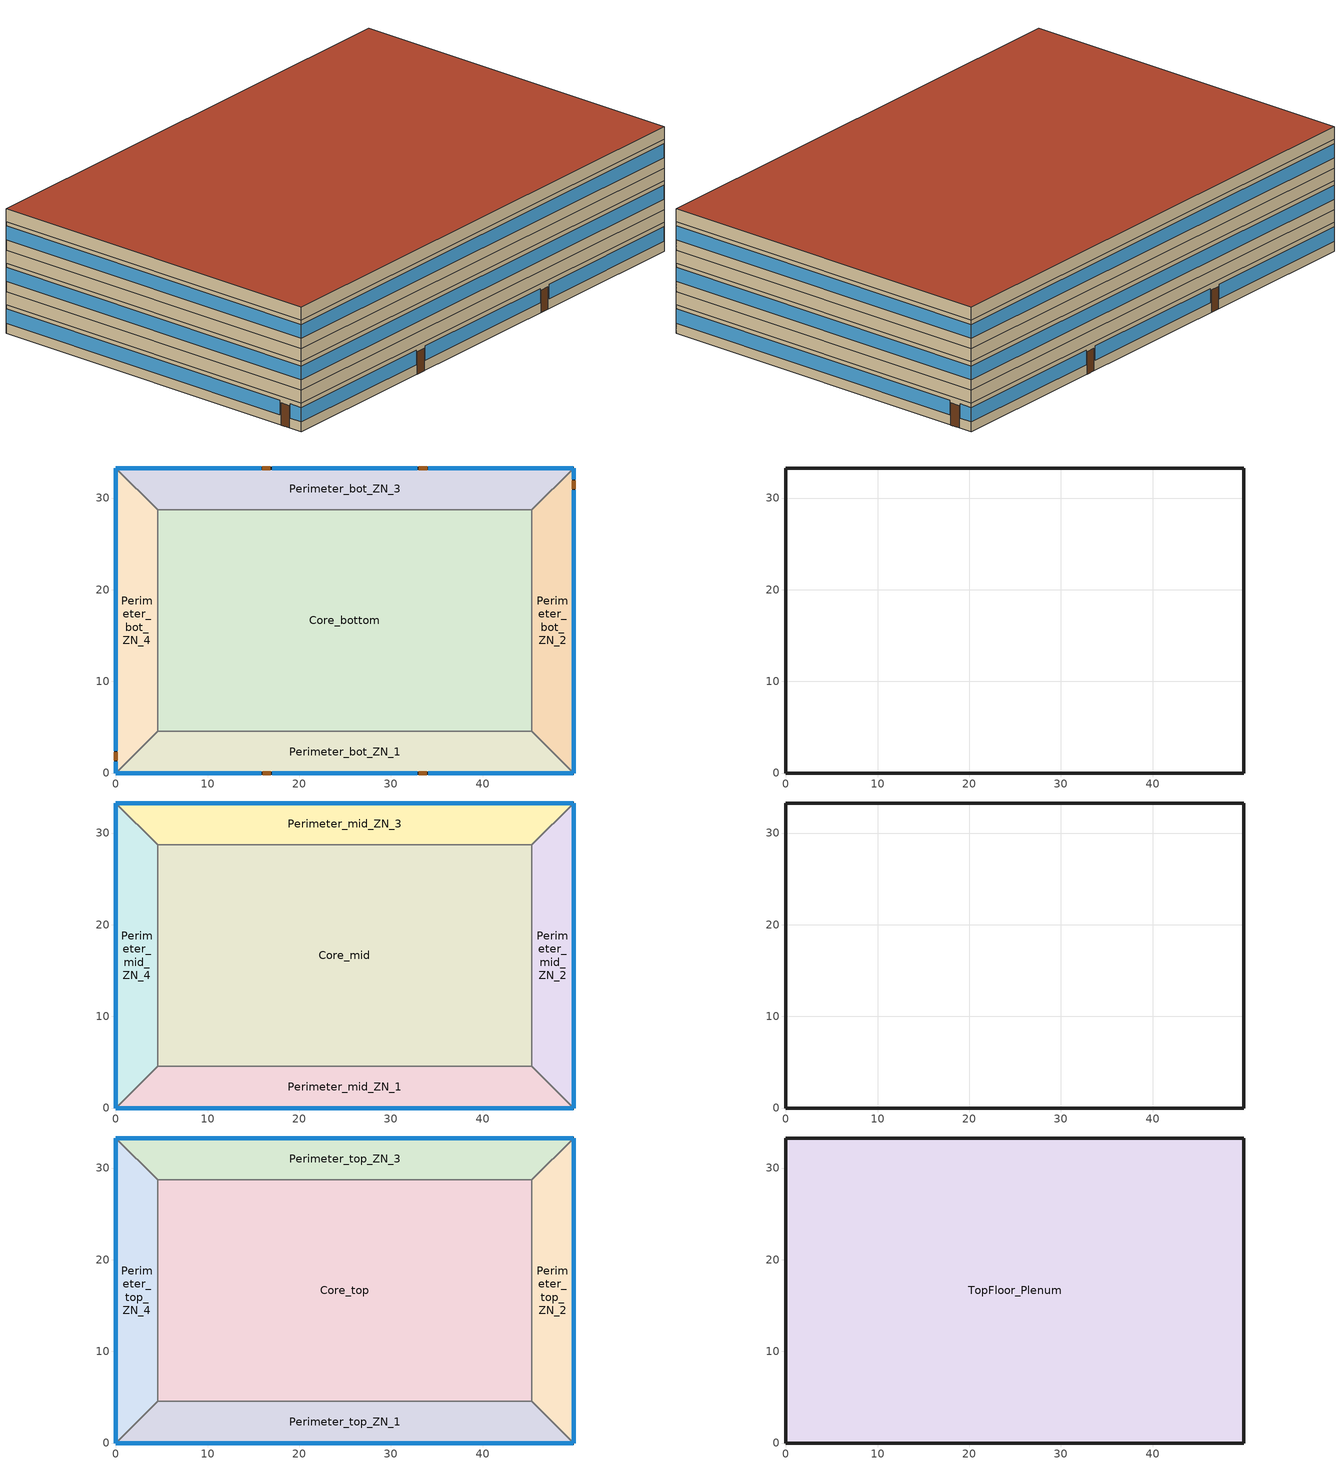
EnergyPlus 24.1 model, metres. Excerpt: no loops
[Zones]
Perimeter_bot_ZN_1
 floor ground (Perimeter_bot_ZN_1_Floor_Ffactor): 0,0 4.57,4.57 45.34,4.57 49.91,0 z0
 wall outside (nonres_ext_wall): 0,0 49.91,0 z0:2.74
 wall to Perimeter_bot_ZN_2 (int_wall): 49.91,0 45.34,4.57 z0:2.74
 window (Window_U_0.36_SHGC_0.38): 0,0 15.82,0 / 17.04,0 32.87,0 / 34.09,0 49.91,0 z0.95:2.33
 door (Swinging Door_con): 15.98,0 16.9,0 / 33.01,0 33.93,0 z0:2.13
 ceiling to FirstFloor_Plenum (DropCeiling): 49.91,0 45.34,4.57 4.57,4.57 0,0 z2.74
Perimeter_bot_ZN_2
 floor ground (Perimeter_bot_ZN_2_Floor_Ffactor): 49.91,0 45.34,4.57 45.34,28.7 49.91,33.27 z0
 wall outside (nonres_ext_wall): 49.91,0 49.91,33.27 z0:2.74
 wall to Perimeter_bot_ZN_3 (int_wall): 49.91,33.27 45.34,28.7 z0:2.74
 window (Window_U_0.36_SHGC_0.38): 49.91,0 49.91,30.84 / 49.91,32.05 49.91,33.27 z0.97:2.33
 door (Swinging Door_con): 49.91,30.99 49.91,31.9 z0:2.13
 ceiling to FirstFloor_Plenum (DropCeiling): 49.91,33.27 45.34,28.7 45.34,4.57 49.91,0 z2.74
Perimeter_bot_ZN_3
 floor ground (Perimeter_bot_ZN_3_Floor_Ffactor): 49.91,33.27 45.34,28.7 4.57,28.7 0,33.27 z0
 wall outside (nonres_ext_wall): 49.91,33.27 0,33.27 z0:2.74
 wall to Perimeter_bot_ZN_4 (int_wall): 0,33.27 4.57,28.7 z0:2.74
 window (Window_U_0.36_SHGC_0.38): 49.91,33.27 34.09,33.27 / 32.87,33.27 17.04,33.27 / 15.82,33.27 0,33.27 z0.95:2.33
 door (Swinging Door_con): 33.94,33.27 33.03,33.27 / 16.84,33.27 15.93,33.27 z0:2.13
 ceiling to FirstFloor_Plenum (DropCeiling): 0,33.27 4.57,28.7 45.34,28.7 49.91,33.27 z2.74
Perimeter_bot_ZN_4
 floor ground (Perimeter_bot_ZN_4_Floor_Ffactor): 0,33.27 4.57,28.7 4.57,4.57 0,0 z0
 wall outside (nonres_ext_wall): 0,33.27 0,0 z0:2.74
 wall to Perimeter_bot_ZN_1 (int_wall): 0,0 4.57,4.57 z0:2.74
 window (Window_U_0.36_SHGC_0.38): 0,33.27 0,2.44 / 0,1.22 0,0 z0.97:2.33
 door (Swinging Door_con): 0,2.28 0,1.37 z0:2.13
 ceiling to FirstFloor_Plenum (DropCeiling): 0,0 4.57,4.57 4.57,28.7 0,33.27 z2.74
Core_bottom
 floor adiabatic (Core_bot_ZN_5_Floor_Ffactor): 45.34,28.7 45.34,4.57 4.57,4.57 4.57,28.7 z0
 wall to Perimeter_bot_ZN_1 (int_wall): 4.57,4.57 45.34,4.57 z0:2.74
 wall to Perimeter_bot_ZN_2 (int_wall): 45.34,4.57 45.34,28.7 z0:2.74
 wall to Perimeter_bot_ZN_3 (int_wall): 45.34,28.7 4.57,28.7 z0:2.74
 wall to Perimeter_bot_ZN_4 (int_wall): 4.57,28.7 4.57,4.57 z0:2.74
 ceiling to FirstFloor_Plenum (DropCeiling): 4.57,28.7 4.57,4.57 45.34,4.57 45.34,28.7 z2.74
FirstFloor_Plenum
 wall outside (nonres_ext_wall): 49.91,33.27 0,33.27 0,0 49.91,0 49.91,33.27 z2.74:3.96
Perimeter_mid_ZN_1
 floor to FirstFloor_Plenum (int_slab_floor): 0,0 4.57,4.57 45.34,4.57 49.91,0 z3.96
 wall outside (nonres_ext_wall): 0,0 49.91,0 z3.96:6.71
 wall to Perimeter_mid_ZN_2 (int_wall): 49.91,0 45.34,4.57 z3.96:6.71
 window (Window_U_0.36_SHGC_0.38): 0,0 49.91,0 z4.98:6.29
 ceiling to MidFloor_Plenum (DropCeiling): 49.91,0 45.34,4.57 4.57,4.57 0,0 z6.71
Perimeter_mid_ZN_2
 floor to FirstFloor_Plenum (int_slab_floor): 49.91,0 45.34,4.57 45.34,28.7 49.91,33.27 z3.96
 wall outside (nonres_ext_wall): 49.91,0 49.91,33.27 z3.96:6.71
 wall to Perimeter_mid_ZN_3 (int_wall): 49.91,33.27 45.34,28.7 z3.96:6.71
 window (Window_U_0.36_SHGC_0.38): 49.91,0 49.91,33.27 z4.98:6.29
 ceiling to MidFloor_Plenum (DropCeiling): 49.91,33.27 45.34,28.7 45.34,4.57 49.91,0 z6.71
Perimeter_mid_ZN_3
 floor to FirstFloor_Plenum (int_slab_floor): 49.91,33.27 45.34,28.7 4.57,28.7 0,33.27 z3.96
 wall outside (nonres_ext_wall): 49.91,33.27 0,33.27 z3.96:6.71
 wall to Perimeter_mid_ZN_4 (int_wall): 0,33.27 4.57,28.7 z3.96:6.71
 window (Window_U_0.36_SHGC_0.38): 49.91,33.27 0,33.27 z4.98:6.29
 ceiling to MidFloor_Plenum (DropCeiling): 0,33.27 4.57,28.7 45.34,28.7 49.91,33.27 z6.71
Perimeter_mid_ZN_4
 floor to FirstFloor_Plenum (int_slab_floor): 0,33.27 4.57,28.7 4.57,4.57 0,0 z3.96
 wall outside (nonres_ext_wall): 0,33.27 0,0 z3.96:6.71
 wall to Perimeter_mid_ZN_1 (int_wall): 0,0 4.57,4.57 z3.96:6.71
 window (Window_U_0.36_SHGC_0.38): 0,33.27 0,0 z4.98:6.29
 ceiling to MidFloor_Plenum (DropCeiling): 0,0 4.57,4.57 4.57,28.7 0,33.27 z6.71
Core_mid
 floor to FirstFloor_Plenum (int_slab_floor): 45.34,28.7 45.34,4.57 4.57,4.57 4.57,28.7 z3.96
 wall to Perimeter_mid_ZN_3 (int_wall): 45.34,28.7 4.57,28.7 z3.96:6.71
 wall to Perimeter_mid_ZN_2 (int_wall): 45.34,4.57 45.34,28.7 z3.96:6.71
 wall to Perimeter_mid_ZN_1 (int_wall): 4.57,4.57 45.34,4.57 z3.96:6.71
 wall to Perimeter_mid_ZN_4 (int_wall): 4.57,28.7 4.57,4.57 z3.96:6.71
 ceiling to MidFloor_Plenum (DropCeiling): 4.57,28.7 4.57,4.57 45.34,4.57 45.34,28.7 z6.71
MidFloor_Plenum
 wall outside (nonres_ext_wall): 49.91,33.27 0,33.27 0,0 49.91,0 49.91,33.27 z6.71:7.92
Perimeter_top_ZN_1
 floor to MidFloor_Plenum (int_slab_floor): 0,0 4.57,4.57 45.34,4.57 49.91,0 z7.92
 wall outside (nonres_ext_wall): 0,0 49.91,0 z7.92:10.67
 wall to Perimeter_top_ZN_2 (int_wall): 49.91,0 45.34,4.57 z7.92:10.67
 window (Window_U_0.36_SHGC_0.38): 0,0 49.91,0 z8.95:10.25
 ceiling to TopFloor_Plenum (DropCeiling): 0,0 49.91,0 45.34,4.57 4.57,4.57 z10.67
Perimeter_top_ZN_2
 floor to MidFloor_Plenum (int_slab_floor): 49.91,0 45.34,4.57 45.34,28.7 49.91,33.27 z7.92
 wall outside (nonres_ext_wall): 49.91,0 49.91,33.27 z7.92:10.67
 wall to Perimeter_top_ZN_3 (int_wall): 49.91,33.27 45.34,28.7 z7.92:10.67
 window (Window_U_0.36_SHGC_0.38): 49.91,0 49.91,33.27 z8.95:10.25
 ceiling to TopFloor_Plenum (DropCeiling): 49.91,0 49.91,33.27 45.34,28.7 45.34,4.57 z10.67
Perimeter_top_ZN_3
 floor to MidFloor_Plenum (int_slab_floor): 49.91,33.27 45.34,28.7 4.57,28.7 0,33.27 z7.92
 wall outside (nonres_ext_wall): 49.91,33.27 0,33.27 z7.92:10.67
 wall to Perimeter_top_ZN_4 (int_wall): 0,33.27 4.57,28.7 z7.92:10.67
 window (Window_U_0.36_SHGC_0.38): 49.91,33.27 0,33.27 z8.95:10.25
 ceiling to TopFloor_Plenum (DropCeiling): 49.91,33.27 0,33.27 4.57,28.7 45.34,28.7 z10.67
Perimeter_top_ZN_4
 floor to MidFloor_Plenum (int_slab_floor): 0,33.27 4.57,28.7 4.57,4.57 0,0 z7.92
 wall outside (nonres_ext_wall): 0,33.27 0,0 z7.92:10.67
 wall to Perimeter_top_ZN_1 (int_wall): 0,0 4.57,4.57 z7.92:10.67
 window (Window_U_0.36_SHGC_0.38): 0,33.27 0,0 z8.95:10.25
 ceiling to TopFloor_Plenum (DropCeiling): 0,33.27 0,0 4.57,4.57 4.57,28.7 z10.67
Core_top
 floor to MidFloor_Plenum (int_slab_floor): 45.34,28.7 45.34,4.57 4.57,4.57 4.57,28.7 z7.92
 wall to Perimeter_top_ZN_3 (int_wall): 45.34,28.7 4.57,28.7 z7.92:10.67
 wall to Perimeter_top_ZN_2 (int_wall): 45.34,4.57 45.34,28.7 z7.92:10.67
 wall to Perimeter_top_ZN_1 (int_wall): 4.57,4.57 45.34,4.57 z7.92:10.67
 wall to Perimeter_top_ZN_4 (int_wall): 4.57,28.7 4.57,4.57 z7.92:10.67
 ceiling to TopFloor_Plenum (DropCeiling): 45.34,4.57 45.34,28.7 4.57,28.7 4.57,4.57 z10.67
TopFloor_Plenum
 wall outside (nonres_ext_wall): 49.91,33.27 0,33.27 0,0 49.91,0 49.91,33.27 z10.67:11.89
 roof outside (nonres_roof): 49.91,0 49.91,33.27 0,33.27 0,0 z11.89
[Building]
OfficeMedium: North Axis {deg}=0; Terrain=City; Loads Convergence Tolerance Value {W}=0.04; Temperature Convergence Tolerance Value {deltaC}=0.2; Solar Distribution=MinimalShadowing; Maximum Number of Warmup Days=50; Minimum Number of Warmup Days=6
[Site:Location]
Tianjin CHN CSWD 545270: Latitude {deg}=39.08; Longitude {deg}=117.07; Time Zone {hr}=8; Elevation {m}=2.5
[SizingPeriod:DesignDay] Day of Month=21; Dry-Bulb Temperature Range Modifier Type=DefaultMultipliers; Humidity Condition Type=Wetbulb; Barometric Pressure {Pa}=101325; Rain Indicator=No; Snow Indicator=No; Daylight Saving Time Indicator=No; Solar Model Indicator=ASHRAEClearSky
Name | Month | Day Type | Maximum Dry-Bulb Temperature {C} | Daily Dry-Bulb Temperature Range {deltaC} | Wetbulb or DewPoint at Maximum Dry-Bulb {C} | Wind Speed {m/s} | Wind Direction {deg} | Sky Clearness
Tianjin Ann Htg 99.6% Condns DB | 1 | WinterDesignDay | -10.2 | 0 | -10.2 | 1.8 | 340 | 0
Tianjin Ann Clg 0.4% Condns DB=>MWB | 7 | SummerDesignDay | 34.2 | 7.4 | 23.5 | 2.6 | 200 | 1
[Site:GroundTemperature:FCfactorMethod]
17.04, 16.84, 16.98, 20.32, 20.99, 24.44, 25.06, 25.26, 25.26, 21.98, 18.15, 17.38
[Site:WaterMainsTemperature]
Calculation Method=Correlation; Annual Average Outdoor Air Temperature {C}=12.882; Maximum Difference In Monthly Average Outdoor Air Temperatures {deltaC}=28.484
[Material]
Name | Roughness | Thickness {m} | Conductivity {W/m-K} | Density {kg/m3} | Specific Heat {J/kg-K} | Thermal Absorptance | Solar Absorptance | Visible Absorptance
Std Wood 6inch | MediumSmooth | 0.15 | 0.12 | 540 | 1210 | 0.9 | 0.7 | 0.7
AC02 Acoustic Ceiling | MediumSmooth | 0.0127 | 0.057 | 288 | 1339 | 0.9 | 0.7 | 0.2
G01 13mm gypsum board | Smooth | 0.0127 | 0.16 | 800 | 1090 | 0.9 | 0.7 | 0.5
100mm Normalweight concrete floor | MediumRough | 0.1016 | 2.31 | 2322 | 832
CN_Cement_Mortar_20mm | MediumRough | 0.02 | 0.93 | 1800 | 1050 | 0.9 | 0.5 | 0.5
CN_AAC_Block_200mm | MediumRough | 0.2 | 0.18 | 600 | 1050 | 0.9 | 0.5 | 0.5
CN_Reinforced_Concrete_150mm | MediumRough | 0.15 | 1.74 | 2500 | 920 | 0.9 | 0.5 | 0.5
CN_XPS_Insulation_60mm | MediumSmooth | 0.06 | 0.03 | 35 | 1380 | 0.9 | 0.5 | 0.5
CN_XPS_Insulation_120mm | MediumSmooth | 0.12 | 0.03 | 35 | 1380 | 0.9 | 0.5 | 0.5
CN_Waterproof_Membrane_10mm | Rough | 0.01 | 0.17 | 1200 | 1470 | 0.9 | 0.5 | 0.5
[Material:NoMass] Thermal Absorptance=0.9; Solar Absorptance=0.7
Name | Roughness | Thermal Resistance {m2-K/W} | Visible Absorptance
Opaque Door panel_con | MediumRough | 0.55 | 0.7
CP02 CARPET PAD | VeryRough | 0.21648 | 0.8
[WindowMaterial:SimpleGlazingSystem]
Glazing Layer: U-Factor {W/m2-K}=1.8; Solar Heat Gain Coefficient=0.4; Visible Transmittance=0.6
[Construction]
Swinging Door_con: Opaque Door panel_con
InteriorFurnishings: Std Wood 6inch
DropCeiling: AC02 Acoustic Ceiling
int_wall: G01 13mm gypsum board, G01 13mm gypsum board
int_slab_floor: 100mm Normalweight concrete floor, CP02 CARPET PAD
nonres_roof: CN_Waterproof_Membrane_10mm, CN_XPS_Insulation_120mm, CN_Reinforced_Concrete_150mm, CN_Cement_Mortar_20mm
nonres_ext_wall: CN_Cement_Mortar_20mm, CN_XPS_Insulation_60mm, CN_AAC_Block_200mm, CN_Cement_Mortar_20mm
Window_U_0.36_SHGC_0.38: Glazing Layer
[Construction:FfactorGroundFloor] F-Factor {W/m-K}=0.90012
Name | Area {m2} | PerimeterExposed {m}
Perimeter_bot_ZN_1_Floor_Ffactor; Perimeter_bot_ZN_3_Floor_Ffactor | 207.338 | 49.911
Perimeter_bot_ZN_2_Floor_Ffactor | 131.262 | 33.2738
Perimeter_bot_ZN_4_Floor_Ffactor | 131.254 | 33.2738
Core_bot_ZN_5_Floor_Ffactor | 983.537 | 0
[Zone] Type=1; Multiplier=1
Name | Ceiling Height {m} | Volume {m3} | Floor Area {m2} | Part of Total Floor Area
Core_bottom; Core_mid; Core_top | 2.7432 | 2698.04 | 983.54 | YES
TopFloor_Plenum; MidFloor_Plenum; FirstFloor_Plenum | 1.2192 | 2024.76 | 1660.73 | No
Perimeter_top_ZN_3; Perimeter_top_ZN_1; Perimeter_bot_ZN_3; Perimeter_bot_ZN_1; Perimeter_mid_ZN_3; Perimeter_mid_ZN_1 | 2.7432 | 568.77 | 207.34 | YES
Perimeter_top_ZN_2; Perimeter_bot_ZN_2; Perimeter_mid_ZN_2 | 2.7432 | 360.08 | 131.26 | YES
Perimeter_top_ZN_4; Perimeter_bot_ZN_4; Perimeter_mid_ZN_4 | 2.7432 | 360.05 | 131.25 | YES
[InternalMass] Construction=InteriorFurnishings
Name | Zone or ZoneList | Surface Area {m2}
Core_bottom_InternalMass_1 | Core_bottom | 1967.08
Core_mid_InternalMass_1 | Core_mid | 1967.08
Core_top_InternalMass_1 | Core_top | 1967.08
Perimeter_top_ZN_3_InternalMass_1 | Perimeter_top_ZN_3 | 414.675
Perimeter_top_ZN_2_InternalMass_1 | Perimeter_top_ZN_2 | 262.5073
Perimeter_top_ZN_1_InternalMass_1 | Perimeter_top_ZN_1 | 414.6723
Perimeter_top_ZN_4_InternalMass_1 | Perimeter_top_ZN_4 | 262.5056
Perimeter_bot_ZN_3_InternalMass_1 | Perimeter_bot_ZN_3 | 414.675
Perimeter_bot_ZN_2_InternalMass_1 | Perimeter_bot_ZN_2 | 262.5073
Perimeter_bot_ZN_1_InternalMass_1 | Perimeter_bot_ZN_1 | 414.6723
Perimeter_bot_ZN_4_InternalMass_1 | Perimeter_bot_ZN_4 | 262.5056
Perimeter_mid_ZN_3_InternalMass_1 | Perimeter_mid_ZN_3 | 414.675
Perimeter_mid_ZN_2_InternalMass_1 | Perimeter_mid_ZN_2 | 262.5073
Perimeter_mid_ZN_1_InternalMass_1 | Perimeter_mid_ZN_1 | 414.6723
Perimeter_mid_ZN_4_InternalMass_1 | Perimeter_mid_ZN_4 | 262.5056
[People] Number of People Calculation Method=Area/Person; Floor Area per Person {m2/person}=18.5788; Fraction Radiant=0.3; Sensible Heat Fraction=AUTOCALCULATE; Activity Level Schedule=ACTIVITY_SCH; Enable ASHRAE 55 Comfort Warnings=No; Mean Radiant Temperature Calculation Type=EnclosureAveraged; Work Efficiency Schedule=WORK_EFF_SCH; Clothing Insulation Calculation Method=ClothingInsulationSchedule; Clothing Insulation Schedule=CLOTHING_SCH; Air Velocity Schedule=AIR_VELO_SCH; Thermal Comfort Model 1 Type=FANGER
Name | Zone or ZoneList or Space or SpaceList | Number of People Schedule
Core_bottom | Core_bottom | BLDG_OCC_SCH_wo_SB
Core_mid | Core_mid | BLDG_OCC_SCH_wo_SB
Core_top | Core_top | BLDG_OCC_SCH_wo_SB
Perimeter_top_ZN_3 | Perimeter_top_ZN_3 | BLDG_OCC_SCH_wo_SB
Perimeter_top_ZN_2 | Perimeter_top_ZN_2 | BLDG_OCC_SCH_wo_SB
Perimeter_top_ZN_1 | Perimeter_top_ZN_1 | BLDG_OCC_SCH_wo_SB
Perimeter_top_ZN_4 | Perimeter_top_ZN_4 | BLDG_OCC_SCH_wo_SB
Perimeter_bot_ZN_3 | Perimeter_bot_ZN_3 | BLDG_OCC_SCH_wo_SB
Perimeter_bot_ZN_2 | Perimeter_bot_ZN_2 | BLDG_OCC_SCH_wo_SB
Perimeter_bot_ZN_1 | Perimeter_bot_ZN_1 | BLDG_OCC_SCH_wo_SB
Perimeter_bot_ZN_4 | Perimeter_bot_ZN_4 | BLDG_OCC_SCH_wo_SB
Perimeter_mid_ZN_3 | Perimeter_mid_ZN_3 | BLDG_OCC_SCH_wo_SB
Perimeter_mid_ZN_2 | Perimeter_mid_ZN_2 | BLDG_OCC_SCH_w_SB
Perimeter_mid_ZN_1 | Perimeter_mid_ZN_1 | BLDG_OCC_SCH_wo_SB
Perimeter_mid_ZN_4 | Perimeter_mid_ZN_4 | BLDG_OCC_SCH_wo_SB
[Lights] Schedule=BLDG_LIGHT_SCH; Design Level Calculation Method=Watts/Area; Watts per Zone Floor Area {W/m2}=6.8889; Return Air Fraction=0; Fraction Radiant=0.7; Fraction Visible=0.2; Fraction Replaceable=1; Return Air Fraction Calculated from Plenum Temperature=No
Name | Zone or ZoneList or Space or SpaceList
Core_bottom_Lights | Core_bottom
Core_mid_Lights | Core_mid
Core_top_Lights | Core_top
Perimeter_top_ZN_3_Lights | Perimeter_top_ZN_3
Perimeter_top_ZN_2_Lights | Perimeter_top_ZN_2
Perimeter_top_ZN_1_Lights | Perimeter_top_ZN_1
Perimeter_top_ZN_4_Lights | Perimeter_top_ZN_4
Perimeter_bot_ZN_3_Lights | Perimeter_bot_ZN_3
Perimeter_bot_ZN_2_Lights | Perimeter_bot_ZN_2
Perimeter_bot_ZN_1_Lights | Perimeter_bot_ZN_1
Perimeter_bot_ZN_4_Lights | Perimeter_bot_ZN_4
Perimeter_mid_ZN_3_Lights | Perimeter_mid_ZN_3
Perimeter_mid_ZN_2_Lights | Perimeter_mid_ZN_2
Perimeter_mid_ZN_1_Lights | Perimeter_mid_ZN_1
Perimeter_mid_ZN_4_Lights | Perimeter_mid_ZN_4
[ElectricEquipment] Design Level Calculation Method=EquipmentLevel; Fraction Latent=0; Fraction Radiant=0.5; Fraction Lost=0
Name | Zone or ZoneList or Space or SpaceList | Schedule | Design Level {W}
Core_bottom_MiscPlug_Equip | Core_bottom | BLDG_EQUIP_SCH | 7937.16
Core_mid_MiscPlug_Equip | Core_mid | BLDG_EQUIP_SCH | 7937.16
Core_top_MiscPlug_Equip | Core_top | BLDG_EQUIP_SCH | 7937.16
Perimeter_top_ZN_3_MiscPlug_Equip | Perimeter_top_ZN_3 | BLDG_EQUIP_SCH | 1673.21
Perimeter_top_ZN_2_MiscPlug_Equip | Perimeter_top_ZN_2 | BLDG_EQUIP_SCH | 1059.22
Perimeter_top_ZN_1_MiscPlug_Equip | Perimeter_top_ZN_1 | BLDG_EQUIP_SCH | 1673.2
Perimeter_top_ZN_4_MiscPlug_Equip | Perimeter_top_ZN_4 | BLDG_EQUIP_SCH | 1059.21
Perimeter_bot_ZN_3_MiscPlug_Equip | Perimeter_bot_ZN_3 | BLDG_EQUIP_SCH | 1673.21
Perimeter_bot_ZN_2_MiscPlug_Equip | Perimeter_bot_ZN_2 | BLDG_EQUIP_SCH | 1059.22
Perimeter_bot_ZN_1_MiscPlug_Equip | Perimeter_bot_ZN_1 | BLDG_EQUIP_SCH | 1673.2
Perimeter_bot_ZN_4_MiscPlug_Equip | Perimeter_bot_ZN_4 | BLDG_EQUIP_SCH | 1059.21
Perimeter_mid_ZN_3_MiscPlug_Equip | Perimeter_mid_ZN_3 | BLDG_EQUIP_SCH | 1673.21
Perimeter_mid_ZN_2_MiscPlug_Equip | Perimeter_mid_ZN_2 | BLDG_EQUIP_SCH | 1059.22
Perimeter_mid_ZN_1_MiscPlug_Equip | Perimeter_mid_ZN_1 | BLDG_EQUIP_SCH | 1673.2
Perimeter_mid_ZN_4_MiscPlug_Equip | Perimeter_mid_ZN_4 | BLDG_EQUIP_SCH | 1059.21
Core_bottom_Elevators_Equip | Core_bottom | BLDG_ELEVATORS | 32109.9
Elevators_Lights_Fan | Core_bottom | ELEV_LIGHT_FAN_SCH_ADD_DF | 125
[Daylighting:Controls] Daylighting Method=SplitFlux; Lighting Control Type=Continuousoff; Minimum Input Power Fraction for Continuous or ContinuousOff Dimming Control=0.2; Minimum Light Output Fraction for Continuous or ContinuousOff Dimming Control=0.2; Number of Stepped Control Steps=3; Probability Lighting will be Reset When Needed in Manual Stepped Control=1; Maximum Allowable Discomfort Glare Index=22; Fraction of Lights Controlled by Reference Point 1=0.3835; Illuminance Setpoint at Reference Point 1 {lux}=377; Fraction of Lights Controlled by Reference Point 2=0.1395; Illuminance Setpoint at Reference Point 2 {lux}=377
Name | Zone or Space | Glare Calculation Daylighting Reference Point | Glare Calculation Azimuth Angle of View Direction Clockwise from Zone y-Axis {deg} | Daylighting Reference Point 1 | Daylighting Reference Point 2
Perimeter_bot_ZN_1_DaylCtrl | Perimeter_bot_ZN_1 | Perimeter_bot_ZN_1_DaylRefPt1 | 180 | Perimeter_bot_ZN_1_DaylRefPt1 | Perimeter_bot_ZN_1_DaylRefPt2
Perimeter_bot_ZN_2_DaylCtrl | Perimeter_bot_ZN_2 | Perimeter_bot_ZN_2_DaylRefPt1 | 90 | Perimeter_bot_ZN_2_DaylRefPt1 | Perimeter_bot_ZN_2_DaylRefPt2
Perimeter_bot_ZN_3_DaylCtrl | Perimeter_bot_ZN_3 | Perimeter_bot_ZN_3_DaylRefPt1 | 0 | Perimeter_bot_ZN_3_DaylRefPt1 | Perimeter_bot_ZN_3_DaylRefPt2
Perimeter_bot_ZN_4_DaylCtrl | Perimeter_bot_ZN_4 | Perimeter_bot_ZN_4_DaylRefPt1 | 270 | Perimeter_bot_ZN_4_DaylRefPt1 | Perimeter_bot_ZN_4_DaylRefPt2
Perimeter_mid_ZN_1_DaylCtrl | Perimeter_mid_ZN_1 | Perimeter_mid_ZN_1_DaylRefPt1 | 180 | Perimeter_mid_ZN_1_DaylRefPt1 | Perimeter_mid_ZN_1_DaylRefPt2
Perimeter_mid_ZN_2_DaylCtrl | Perimeter_mid_ZN_2 | Perimeter_mid_ZN_2_DaylRefPt1 | 90 | Perimeter_mid_ZN_2_DaylRefPt1 | Perimeter_mid_ZN_2_DaylRefPt2
Perimeter_mid_ZN_3_DaylCtrl | Perimeter_mid_ZN_3 | Perimeter_mid_ZN_3_DaylRefPt1 | 0 | Perimeter_mid_ZN_3_DaylRefPt1 | Perimeter_mid_ZN_3_DaylRefPt2
Perimeter_mid_ZN_4_DaylCtrl | Perimeter_mid_ZN_4 | Perimeter_mid_ZN_4_DaylRefPt1 | 270 | Perimeter_mid_ZN_4_DaylRefPt1 | Perimeter_mid_ZN_4_DaylRefPt2
Perimeter_top_ZN_1_DaylCtrl | Perimeter_top_ZN_1 | Perimeter_top_ZN_1_DaylRefPt1 | 180 | Perimeter_top_ZN_1_DaylRefPt1 | Perimeter_top_ZN_1_DaylRefPt2
Perimeter_top_ZN_2_DaylCtrl | Perimeter_top_ZN_2 | Perimeter_top_ZN_2_DaylRefPt1 | 90 | Perimeter_top_ZN_2_DaylRefPt1 | Perimeter_top_ZN_2_DaylRefPt2
Perimeter_top_ZN_3_DaylCtrl | Perimeter_top_ZN_3 | Perimeter_top_ZN_3_DaylRefPt1 | 0 | Perimeter_top_ZN_3_DaylRefPt1 | Perimeter_top_ZN_3_DaylRefPt2
Perimeter_top_ZN_4_DaylCtrl | Perimeter_top_ZN_4 | Perimeter_top_ZN_4_DaylRefPt1 | 270 | Perimeter_top_ZN_4_DaylRefPt1 | Perimeter_top_ZN_4_DaylRefPt2
[ZoneInfiltration:DesignFlowRate] Temperature Term Coefficient=0; Velocity Squared Term Coefficient=0
Name | Zone or ZoneList or Space or SpaceList | Schedule | Design Flow Rate Calculation Method | Design Flow Rate {m3/s} | Flow per Exterior Surface Area {m3/s-m2} | Constant Term Coefficient | Velocity Term Coefficient
Perimeter_top_ZN_3_Infiltration | Perimeter_top_ZN_3 | INFIL_SCH_PNNL | Flow/ExteriorArea | 0 | 0.00056896 | 0 | 0.224
Perimeter_top_ZN_2_Infiltration | Perimeter_top_ZN_2 | INFIL_SCH_PNNL | Flow/ExteriorArea | 0 | 0.00056896 | 0 | 0.224
Perimeter_top_ZN_1_Infiltration | Perimeter_top_ZN_1 | INFIL_SCH_PNNL | Flow/ExteriorArea | 0 | 0.00056896 | 0 | 0.224
Perimeter_top_ZN_4_Infiltration | Perimeter_top_ZN_4 | INFIL_SCH_PNNL | Flow/ExteriorArea | 0 | 0.00056896 | 0 | 0.224
Perimeter_bot_ZN_3_Infiltration | Perimeter_bot_ZN_3 | INFIL_SCH_PNNL | Flow/ExteriorArea | 0 | 0.00056896 | 0 | 0.224
Perimeter_bot_ZN_2_Infiltration | Perimeter_bot_ZN_2 | INFIL_SCH_PNNL | Flow/ExteriorArea | 0 | 0.00056896 | 0 | 0.224
Perimeter_bot_ZN_1_Infiltration | Perimeter_bot_ZN_1 | INFIL_SCH_PNNL | Flow/ExteriorArea | 0 | 0.00056896 | 0 | 0.224
Perimeter_bot_ZN_1_Door_Infiltration | Perimeter_bot_ZN_1 | INFIL_Door_Opening_SCH | Flow/Zone | 0.67866 |  | 1 | 0
Perimeter_bot_ZN_4_Infiltration | Perimeter_bot_ZN_4 | INFIL_SCH_PNNL | Flow/ExteriorArea | 0 | 0.00056896 | 0 | 0.224
Perimeter_mid_ZN_3_Infiltration | Perimeter_mid_ZN_3 | INFIL_SCH_PNNL | Flow/ExteriorArea | 0 | 0.00056896 | 0 | 0.224
Perimeter_mid_ZN_2_Infiltration | Perimeter_mid_ZN_2 | INFIL_SCH_PNNL | Flow/ExteriorArea | 0 | 0.00056896 | 0 | 0.224
Perimeter_mid_ZN_1_Infiltration | Perimeter_mid_ZN_1 | INFIL_SCH_PNNL | Flow/ExteriorArea | 0 | 0.00056896 | 0 | 0.224
Perimeter_mid_ZN_4_Infiltration | Perimeter_mid_ZN_4 | INFIL_SCH_PNNL | Flow/ExteriorArea | 0 | 0.00056896 | 0 | 0.224
FirstFloor_Plenum_Infiltration | FirstFloor_Plenum | INFIL_SCH_PNNL | Flow/ExteriorArea | 0 | 0.00056896 | 0 | 0.224
MidFloor_Plenum_Infiltration | MidFloor_Plenum | INFIL_SCH_PNNL | Flow/ExteriorArea | 0 | 0.00056896 | 0 | 0.224
TopFloor_Plenum_Infiltration | TopFloor_Plenum | INFIL_SCH_PNNL | Flow/ExteriorArea | 0 | 6.19256e-05 | 0 | 0.224
[Exterior:Lights] Control Option=AstronomicalClock
Name | Schedule | Design Level {W}
Exterior_Lights_a | Exterior_lighting_schedule_a | 519.2
Exterior_Lights_b | Exterior_lighting_schedule_b_2016 | 375.7
Exterior_Lights_c | Exterior_lighting_schedule_c_2016 | 4341.6
[AirLoopHVAC:ReturnPlenum]
Name | Zone
FirstFloor_Return_Plenum | FirstFloor_Plenum
MidFloor_Return_Plenum | MidFloor_Plenum
TopFloor_Return_Plenum | TopFloor_Plenum
[AvailabilityManager:NightCycle] Applicability Schedule=Always_On; Fan Schedule=HVACOperationSchd; Control Type=CycleOnAny; Thermostat Tolerance {deltaC}=1; Cycling Run Time Control Type=FixedRunTime; Cycling Run Time {s}=1800
PACU_VAV_bot Availability Manager; PACU_VAV_mid Availability Manager; PACU_VAV_top Availability Manager
[Schedule:Compact]
Exterior_lighting_schedule_a: Through:12/31, For:AllDays, Until: 06:00, 0, Until: 24:00, 1
Exterior_lighting_schedule_b_2016: Through:12/31, For:AllDays, Until: 06:00, 0.5, Until: 24:00, 1
Exterior_lighting_schedule_c_2016: Through:12/31, For:AllDays, Until: 06:00, 0.5, Until: 19:00, 1, Until: 24:00, 0.5
ALWAYS_ON: Through: 12/31, For: AllDays, Until: 24:00, 1
HVACOperationSchd: Through: 12/31, For: Weekdays SummerDesignDay, Until: 06:00, 0, Until: 22:00, 1, Until: 24:00, 0, For: Saturday WinterDesignDay, Until: 06:00, 0, Until: 18:00, 1, Until: 24:00, 0, For:Sunday Holidays AllOtherDays, Until: 24:00, 0
BLDG_LIGHT_SCH: Through: 12/31, For: Weekdays, Until: 5:00, 0.05, Until: 6:00, 0.1, Until: 7:00, 0.0862326, Until: 8:00, 0.258698, Until: 17:00, 0.776093, Until: 18:00, 0.431163, Until: 20:00, 0.258698, Until: 22:00, 0.172465, Until: 23:00, 0.0862326, Until: 24:00, 0.0431163, For: SummerDesignDay, Until: 24:00, 1, For: Saturday, Until: 6:00, 0.05, Until: 8:00, 0.0862326, Until: 12:00, 0.258698, Until: 17:00, 0.129349, Until: 19:00, 0.0431163, Until: 24:00, 0.05, For: WinterDesignDay, Until: 24:00, 0, For: Sunday Holidays AllOtherDays, Until: 6:00, 0.05, Until: 18:00, 0.0431163, Until: 24:00, 0.05
BLDG_EQUIP_SCH: Through: 12/31, For: Weekdays, Until: 06:00, 0.307674, Until: 08:00, 0.381235, Until: 12:00, 0.857778, Until: 13:00, 0.76247, Until: 17:00, 0.857778, Until: 18:00, 0.476543, Until: 24:00, 0.381235, For: SummerDesignDay, Until: 24:00, 1, For: Saturday, Until: 06:00, 0.230755, Until: 08:00, 0.381235, Until: 12:00, 0.476543, Until: 17:00, 0.33358, Until: 19:00, 0.285926, Until: 24:00, 0.230755, For: WinterDesignDay, Until: 24:00, 0, For: Sunday Holidays AllOtherDays, Until: 06:00, 0.230755, Until: 18:00, 0.285926, Until: 24:00, 0.230755
BLDG_OCC_SCH_w_SB: Through: 12/31, For: Weekdays, Until: 01:00, 0, Until: 02:00, 0, Until: 03:00, 0, Until: 04:00, 0, Until: 05:00, 0, Until: 06:00, 0, Until: 07:00, 0.1, Until: 08:00, 0.2, Until: 09:00, 0.95, Until: 10:00, 0.95, Until: 11:00, 0, Until: 12:00, 0.95, Until: 13:00, 0, Until: 14:00, 0.95, Until: 15:00, 0, Until: 16:00, 0.95, Until: 17:00, 0.95, Until: 18:00, 0.3, Until: 19:00, 0.1, Until: 20:00, 0.1, Until: 21:00, 0.1, Until: 22:00, 0.1, Until: 23:00, 0.05, Until: 24:00, 0.05, For: Saturday, Until: 01:00, 0, Until: 02:00, 0, Until: 03:00, 0, Until: 04:00, 0, Until: 05:00, 0, Until: 06:00, 0, Until: 07:00, 0.1, Until: 08:00, 0.1, Until: 09:00, 0.3, Until: 10:00, 0.3, Until: 11:00, 0, Until: 12:00, 0.3, Until: 13:00, 0, Until: 14:00, 0.1, Until: 15:00, 0, Until: 16:00, 0.1, Until: 17:00, 0.1, Until: 18:00, 0.05, Until: 19:00, 0.05, Until: 20:00, 0, Until: 21:00, 0, Until: 22:00, 0, Until: 23:00, 0, Until: 24:00, 0, For: SummerDesignDay, Until: 06:00, 1e-09, Until: 22:00, 1, Until: 24:00, 0.05, For: WinterDesignDay, Until: 24:00, 0, For:Sunday Holidays AllOtherDays, Until: 06:00, 0, Until: 18:00, 0.05, Until: 24:00, 0
BLDG_OCC_SCH_wo_SB: Through: 12/31, For: Weekdays, Until: 01:00, 0, Until: 02:00, 0, Until: 03:00, 0, Until: 04:00, 0, Until: 05:00, 0, Until: 06:00, 0, Until: 07:00, 0.1, Until: 08:00, 0.2, Until: 09:00, 0.95, Until: 10:00, 0.95, Until: 11:00, 0.975703, Until: 12:00, 0.95, Until: 13:00, 0.513528, Until: 14:00, 0.95, Until: 15:00, 0.975703, Until: 16:00, 0.95, Until: 17:00, 0.95, Until: 18:00, 0.3, Until: 19:00, 0.1, Until: 20:00, 0.1, Until: 21:00, 0.1, Until: 22:00, 0.1, Until: 23:00, 0.05, Until: 24:00, 0.05, For: Saturday, Until: 01:00, 0, Until: 02:00, 0, Until: 03:00, 0, Until: 04:00, 0, Until: 05:00, 0, Until: 06:00, 0, Until: 07:00, 0.1, Until: 08:00, 0.1, Until: 09:00, 0.3, Until: 10:00, 0.3, Until: 11:00, 0.308117, Until: 12:00, 0.3, Until: 13:00, 0.102706, Until: 14:00, 0.1, Until: 15:00, 0.102706, Until: 16:00, 0.1, Until: 17:00, 0.1, Until: 18:00, 0.05, Until: 19:00, 0.05, Until: 20:00, 0, Until: 21:00, 0, Until: 22:00, 0, Until: 23:00, 0, Until: 24:00, 0, For: SummerDesignDay, Until: 06:00, 1e-09, Until: 22:00, 1, Until: 24:00, 0.05, For: WinterDesignDay, Until: 24:00, 0, For:Sunday Holidays AllOtherDays, Until: 06:00, 0, Until: 18:00, 0.05, Until: 24:00, 0
BLDG_ELEVATORS; ELEV_LIGHT_FAN_SCH_ADD_DF: Through: 12/31, For: SummerDesignDay, Until: 24:00, 0.69, For: WinterDesignDay, Until: 24:00, 0, For: Weekdays, Until: 07:00, 0, Until: 08:00, 0.35, Until: 09:00, 0.69, Until: 10:00, 0.43, Until: 11:00, 0.37, Until: 12:00, 0.43, Until: 13:00, 0.58, Until: 14:00, 0.48, Until: 15:00, 0.37, Until: 16:00, 0.37, Until: 17:00, 0.46, Until: 18:00, 0.62, Until: 19:00, 0.12, Until: 20:00, 0.04, Until: 21:00, 0.04, Until: 24:00, 0, For: Saturday, Until: 07:00, 0, Until: 08:00, 0.16, Until: 09:00, 0.14, Until: 10:00, 0.21, Until: 11:00, 0.18, Until: 12:00, 0.25, Until: 13:00, 0.21, Until: 14:00, 0.13, Until: 15:00, 0.08, Until: 16:00, 0.04, Until: 17:00, 0.05, Until: 18:00, 0.06, Until: 24:00, 0, For:Sunday Holidays AllOtherDays, Until: 24:00, 0
ACTIVITY_SCH: Through: 12/31, For: AllDays, Until: 24:00, 120
WORK_EFF_SCH: Through: 12/31, For: AllDays, Until: 24:00, 0
AIR_VELO_SCH: Through: 12/31, For: AllDays, Until: 24:00, 0.2
CLOTHING_SCH: Through: 04/30, For: AllDays, Until: 24:00, 1, Through: 09/30, For: AllDays, Until: 24:00, 0.5, Through: 12/31, For: AllDays, Until: 24:00, 1
INFIL_SCH_PNNL: Through: 12/31, For: Weekdays SummerDesignDay, Until: 06:00, 1, Until: 22:00, 0.25, Until: 24:00, 1, For: Saturday WinterDesignDay, Until: 06:00, 1, Until: 18:00, 0.25, Until: 24:00, 1, For:Sunday Holidays AllOtherDays, Until: 24:00, 1
INFIL_Door_Opening_SCH: Through: 12/31, For: Weekdays, Until: 06:00, 0, Until: 07:00, 0.131, Until: 08:00, 1, Until: 12:00, 0.131, Until: 13:00, 1, Until: 17:00, 0.131, Until: 18:00, 1, Until: 19:00, 0.131, Until: 24:00, 0, For: Saturday Sunday Holidays AllOtherDays, Until: 24:00, 0
